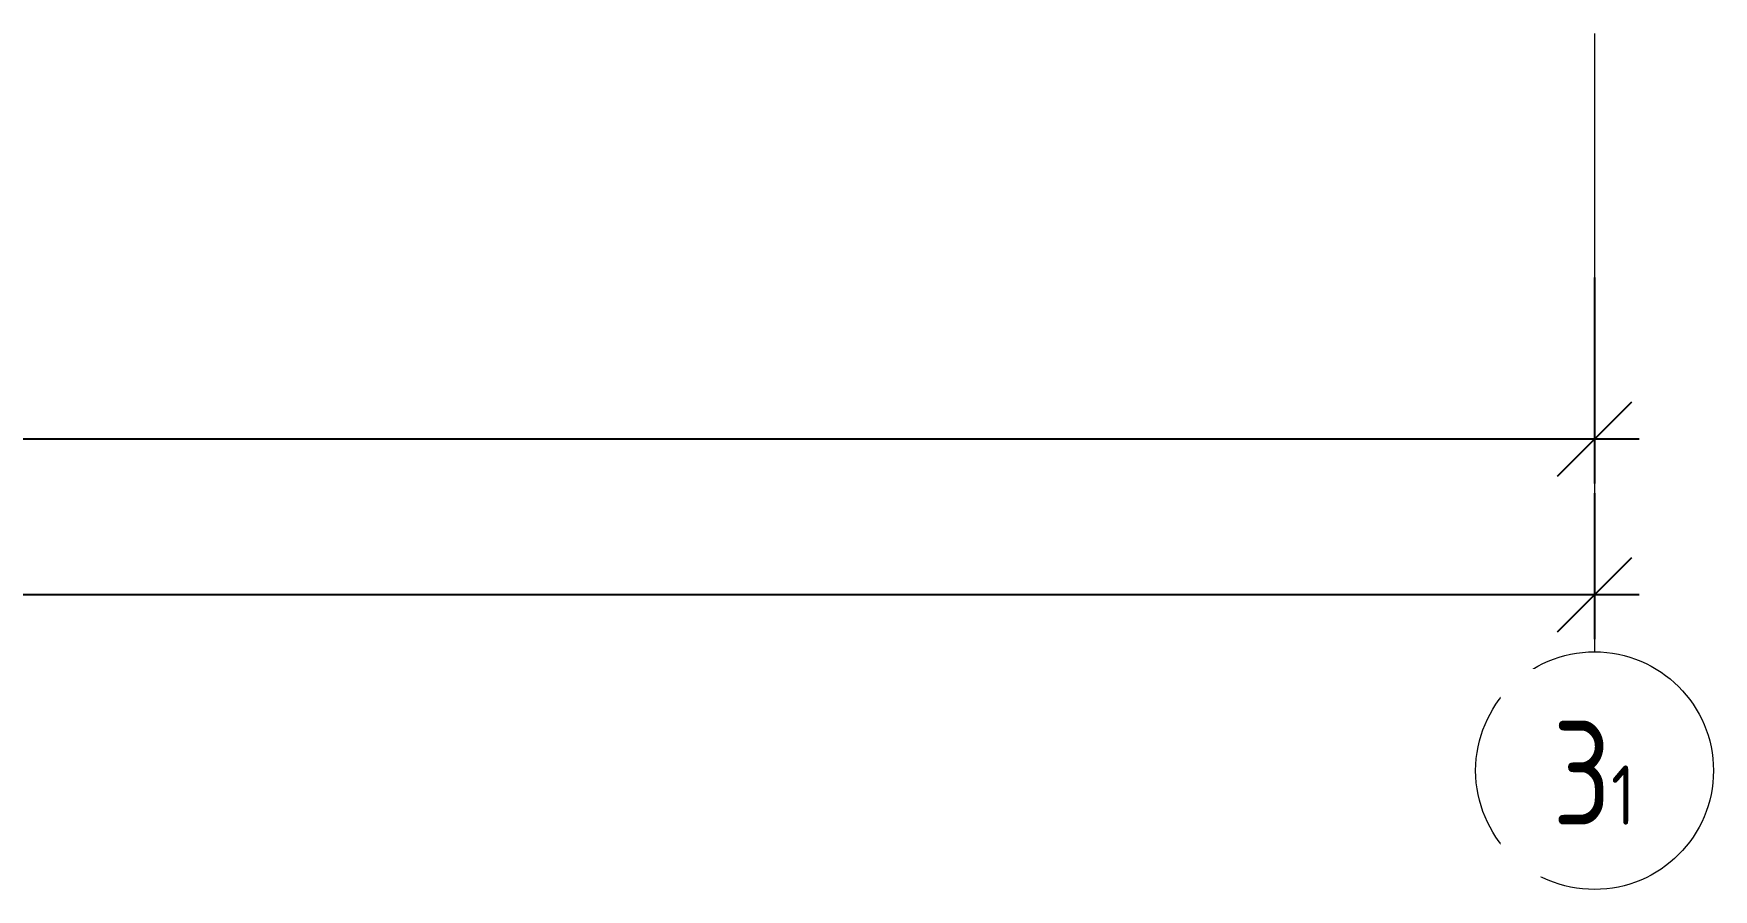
# Model space of a CAD drawing. Header units: millimetres. Extents: x -136099598 to 9192475, y 0 to 779331.
# Drawn here: x 321566 to 327218, y 277647 to 280529 of the extents above; entities that cross this region are included whole.
import ezdxf

# ---------------------------------------------------------------- set-up
doc = ezdxf.new("R2010")
doc.units = ezdxf.units.MM
doc.header["$MEASUREMENT"] = 0
doc.linetypes.add('CENTER', pattern=[2, 1.25, -0.25, 0.25, -0.25])
doc.layers.get('0').update_dxf_attribs({"color": 250, "lineweight": 9})
doc.layers.add('АР_Оси', color=193, linetype='Continuous', lineweight=9)
doc.layers.add('АР_Оси размеры', color=164, linetype='Continuous', lineweight=9)
doc.styles.add('ГОСТ 2.304', font='isocpeur.ttf', dxfattribs={"width": 0.7})
doc.dimstyles.new('СПДС', dxfattribs={"dimscale": 100, "dimtxt": 2.5, "dimasz": 2.5, "dimexe": 1.5, "dimexo": 0, "dimgap": 1, "dimtad": 1, "dimdec": 0, "dimrnd": 1, "dimtxsty": 'ГОСТ 2.304', "dimblk": 'OBLIQUE', "dimcen": 2.5, "dimdle": 1.5, "dimadec": 0, "dimazin": 2, "dimtfac": 0.75, "dimtdec": 0, "dimtmove": 1, "dimatfit": 3, "dimfxl": 1, "dimtolj": 1, "dimarcsym": 1})

# ---------------------------------------------------------------- blocks, each defined once
blk = doc.blocks.new('_Oblique')
at = {"color": 0, "linetype": 'ByBlock', "lineweight": -2}
blk.add_line((-0.5, -0.5), (0.5, 0.5), dxfattribs=at)
blk = doc.blocks.new('*D521')
at = {"layer": 'АР_Оси размеры', "color": 0, "lineweight": -2, "ltscale": 100, "transparency": 16777216}
for p, q in [((314818.1, 279707.7), (314818.1, 279013.9)), ((326818.1, 279707.7), (326818.1, 279013.9)), ((314668.1, 279163.9), (326968.1, 279163.9))]:
    blk.add_line(p, q, dxfattribs=at)
at = {"layer": 'АР_Оси размеры', "color": 0, "lineweight": -2, "ltscale": 100, "transparency": 16777216, "xscale": 250, "yscale": 250, "zscale": 250, "rotation": 180}
blk.add_blockref('_Oblique', (314818.1, 279163.9), dxfattribs=at)
at = {"layer": 'АР_Оси размеры', "color": 0, "lineweight": -2, "ltscale": 100, "transparency": 16777216, "xscale": 250, "yscale": 250, "zscale": 250}
blk.add_blockref('_Oblique', (326818.1, 279163.9), dxfattribs=at)
at = {"layer": 'АР_Оси размеры', "color": 0, "ltscale": 100, "transparency": 16777216, "insert": (320818.1, 279388.9), "char_height": 250, "attachment_point": 5, "style": 'ГОСТ 2.304'}
blk.add_mtext('\\A1;12000', dxfattribs=at)
blk = doc.blocks.new('*D609')
at = {"layer": 'АР_Оси размеры', "color": 0, "lineweight": -2, "ltscale": 100, "transparency": 16777216}
for p, q in [((309223, 278982), (309223, 278490)), ((326818.1, 278982), (326818.1, 278490)), ((309073, 278640), (326968.1, 278640))]:
    blk.add_line(p, q, dxfattribs=at)
at = {"layer": 'АР_Оси размеры', "color": 0, "lineweight": -2, "ltscale": 100, "transparency": 16777216, "xscale": 250, "yscale": 250, "zscale": 250, "rotation": 180}
blk.add_blockref('_Oblique', (309223, 278640), dxfattribs=at)
at = {"layer": 'АР_Оси размеры', "color": 0, "lineweight": -2, "ltscale": 100, "transparency": 16777216, "xscale": 250, "yscale": 250, "zscale": 250}
blk.add_blockref('_Oblique', (326818.1, 278640), dxfattribs=at)
at = {"layer": 'АР_Оси размеры', "color": 0, "ltscale": 100, "transparency": 16777216, "insert": (318020.5, 278865), "char_height": 250, "attachment_point": 5, "style": 'ГОСТ 2.304'}
blk.add_mtext('\\A1;17595', dxfattribs=at)

msp = doc.modelspace()

# ---------------------------------------------------------------- linework, layer by layer
at = {"layer": 'АР_Оси', "color": 6, "linetype": 'CENTER', "ltscale": 1000}
msp.add_line((326818.1, 280528.9), (326818.1, 278446.7), dxfattribs=at)
at = {"layer": 'АР_Оси', "color": 6, "ltscale": 0.5}
msp.add_circle((326818.1, 278047.2), 400, dxfattribs=at)

# ---------------------------------------------------------------- dimensions: what is measured, and where the dimension line sits
at = {"layer": 'АР_Оси размеры', "ltscale": 100}
for base, p1, p2, picture, middle in [((326818.1, 279163.9), (314818.1, 279707.7), (326818.1, 279707.7), '*D521', (320818.1, 279388.9)), ((326818.1, 278640), (309223, 278982), (326818.1, 278982), '*D609', (318020.5, 278865))]:
    dim = msp.add_linear_dim(base=base, p1=p1, p2=p2, dimstyle='СПДС', dxfattribs=at)
    dim.commit()
    dim.dimension.update_dxf_attribs({"geometry": picture, "text_midpoint": middle})

# ---------------------------------------------------------------- next in the draw order: texts
at = {"layer": 'АР_Оси', "color": 6, "insert": (326677, 278214.7), "char_height": 350, "width": 123.867, "attachment_point": 1, "line_spacing_factor": 1.149209, "style": 'ГОСТ 2.304', "bg_fill": 2}
msp.add_mtext('{\\W0.8;3\\H0.57143x;1}', dxfattribs=at)

# ---------------------------------------------------------------- next in the draw order: linework, layer by layer
at = {"layer": 'АР_Оси', "color": 6, "ltscale": 0.5}
msp.add_circle((326818.1, 278047.2), 400, dxfattribs=at)

# ---------------------------------------------------------------- next in the draw order: texts
at = {"layer": 'АР_Оси', "color": 6, "insert": (326677, 278214.7), "char_height": 350, "width": 123.867, "attachment_point": 1, "line_spacing_factor": 1.149209, "style": 'ГОСТ 2.304', "bg_fill": 2}
msp.add_mtext('{\\W0.8;3\\H0.57143x;1}', dxfattribs=at)

doc.saveas('drawing.dxf')
